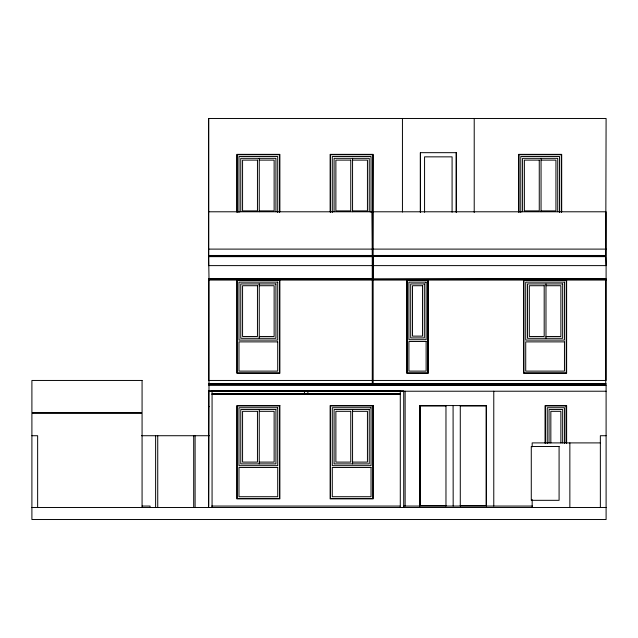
<?xml version="1.0" encoding="UTF-8"?>
<svg xmlns="http://www.w3.org/2000/svg" width="638" height="638" viewBox="0 0 638 638"><rect width="100%" height="100%" fill="white"/><g stroke="black" fill="none" stroke-linecap="round" stroke-linejoin="round"><path stroke-width="0.96" d="M208.65 506.062L208.65 391.222L606.1 391.222M605.741 256.285L606.1 118.477L208.65 118.477L208.65 265.615L606.1 265.615L605.741 256.285L372.831 256.285L372.831 279.149L606.1 278.79L606.1 256.643L372.831 256.285M372.369 279.611L372.369 384.044L372.369 279.611L209.009 279.611L208.65 380.455L606.1 380.455L605.741 279.149M209.009 255.822L372.369 255.822L372.01 211.784M372.369 255.822L372.369 211.784M605.741 255.822L372.831 255.822L372.823 154.731L330.492 154.731L330.492 212.47M372.831 279.611L372.831 384.044L372.831 279.611L606.1 279.611L605.741 384.044L372.831 384.044M372.831 255.822L373.19 154.364L330.125 154.364L330.125 211.936M402.442 212.047L402.442 118.477M405.13 506.062L405.13 391.222M407.116 372.911L407.116 280.337L427.915 280.337L427.915 372.911L407.116 372.911L407.116 280.337M419.756 405.577L419.756 506.062L419.756 405.577L486.507 405.577L486.507 506.062M420.386 152.673L420.386 212.326L420.386 152.673L456.274 152.673L456.274 212.326L456.274 152.673M427.915 372.911L427.915 280.337M474.217 212.494L474.217 118.477M545.458 405.943L545.458 442.772L545.458 405.943L566.257 405.943L566.257 442.772L566.257 405.943M208.65 507.497L209.009 384.762L606.1 385.121L606.1 519.523L31.9 519.523L31.9 413.328L142.075 413.328L142.075 507.497M372.01 256.643L208.65 256.643L209.009 279.149L372.369 279.149L372.369 256.285L209.009 256.285M372.831 279.149L606.1 278.79M259.251 160.114L274.133 160.114L274.133 210.891L259.251 210.891M352.559 160.114L367.44 160.114L367.44 210.891L352.559 210.891M541.056 160.114L555.937 160.114L555.937 210.891L541.056 210.891M208.65 211.784L606.1 211.784L606.1 255.463L373.19 255.463M208.65 249.107L606.1 249.107M372.01 255.463L208.65 255.463L208.65 118.477M208.65 278.79L372.01 278.79M372.01 279.97L208.65 279.97L209.009 384.762M373.19 279.97L606.1 279.97M259.251 285.72L274.133 285.72L274.133 336.497L259.251 336.497M545.984 285.72L560.874 285.72L560.874 336.497L545.984 336.497M208.65 383.685L372.01 383.685M373.19 383.685L606.1 383.685M209.009 384.044L372.369 384.044M208.65 385.121L606.1 385.121M208.65 390.863L403.718 390.863L403.718 507.497M212.071 391.214L400.289 391.214M212.071 393.774L400.289 393.774M212.071 394.101L400.289 394.101M212.071 394.451L400.289 394.451M445.97 405.975L420.163 405.975L420.163 505.663L445.97 505.663M460.285 405.975L486.092 405.975L486.092 505.663L460.285 505.663M208.65 406.653L209.16 406.653M259.251 411.327L274.133 411.327L274.133 462.103L259.251 462.103M352.559 411.327L367.44 411.327L367.44 462.103L352.559 462.103M31.9 435.722L37.642 435.722L37.642 507.497M141.556 435.722L209.344 435.722M606.1 435.722L600.358 435.722L600.358 507.497M600.358 442.9L532.172 442.9L532.172 446.879M142.075 506.062L150.058 506.062L150.058 507.497M211.633 506.062L399.898 506.062M403.886 506.062L532.387 506.062M31.9 507.497L606.1 507.497M605.741 384.044L605.741 384.762M605.382 279.149L605.382 279.611M605.382 384.044L605.382 384.762M569.854 442.9L569.854 507.497M566.624 279.97L566.624 373.278L523.559 373.278L523.559 279.97M566.624 443.298L566.624 405.577L545.091 405.577L545.091 443.298M564.463 443.482L564.463 407.738L547.252 407.738L547.252 443.482M562.668 442.916L562.668 409.532L549.047 409.532L549.047 442.916M561.687 211.936L561.687 154.364L518.622 154.364L518.622 211.936M561.32 212.47L561.32 154.731L518.989 154.731L518.989 212.47M560.874 442.955L560.874 411.327L550.841 411.327L550.841 442.955M559.526 212.51L559.526 156.525L520.783 156.525L520.783 212.51M557.732 211.696L557.732 158.32L522.578 158.32L522.578 211.696M545.984 283.926L545.984 338.292M541.056 158.32L541.056 211.696M532.172 499.546L532.172 507.497M493.772 391.222L493.772 506.062M460.285 405.577L460.285 506.062M453.084 405.577L453.171 506.062M452.087 212.271L452.087 156.852L424.565 156.852L424.565 212.271M445.97 405.577L445.97 506.062M428.281 279.97L428.281 373.278L406.749 373.278L406.749 279.97M400.289 390.863L400.289 507.497M373.19 256.643L373.19 278.79M372.369 256.285L372.369 279.149M371.029 212.51L371.029 156.525L332.286 156.525L332.286 212.51M369.235 211.696L369.235 158.32L334.081 158.32L334.081 211.696M352.559 158.32L352.559 211.696M352.559 409.532L352.559 463.898M307.867 390.863L307.867 394.451M304.446 390.863L304.446 394.451M279.883 211.936L279.883 154.364L236.818 154.364L236.818 211.936M279.883 279.97L279.883 373.278L236.818 373.278L236.818 279.97M279.516 212.47L279.516 154.731L237.184 154.731L237.184 212.47M277.721 212.51L277.721 156.525L238.979 156.525L238.979 212.51M275.927 211.696L275.927 158.32L240.773 158.32L240.773 211.696M259.251 158.32L259.251 211.696M259.251 283.926L259.251 338.292M259.251 409.532L259.251 463.898M212.071 390.863L212.071 507.497M209.368 255.463L209.368 256.643M209.368 279.149L209.368 279.611M209.368 384.044L209.368 384.762M209.009 279.149L209.009 279.611M195.1 435.722L195.1 507.497M193.697 435.722L193.697 507.497M157.738 435.722L157.738 507.497M155.624 435.722L155.624 507.497M141.357 412.611L141.357 413.328M32.618 412.611L32.618 413.328M257.457 160.114L242.568 160.114L242.568 210.891L257.457 210.891L257.457 160.114M350.764 160.114L335.875 160.114L335.875 210.891L350.764 210.891L350.764 160.114M539.262 160.114L524.372 160.114L524.372 210.891L539.262 210.891L539.262 160.114M279.516 280.337L237.184 280.337L237.184 372.911L279.516 372.911L279.516 280.337M566.257 280.337L523.926 280.337L523.926 372.911L566.257 372.911L566.257 280.337M277.721 282.132L238.979 282.132L238.979 340.086L277.721 340.086L277.721 282.132M426.12 282.132L408.91 282.132L408.91 339.719L426.12 339.719L426.12 282.132M564.463 282.132L525.72 282.132L525.72 340.086L564.463 340.086L564.463 282.132M275.927 283.926L240.773 283.926L240.773 338.292L275.927 338.292L275.927 283.926M424.326 283.926L410.705 283.926L410.705 337.925L424.326 337.925L424.326 283.926M562.668 283.926L527.514 283.926L527.514 338.292L562.668 338.292L562.668 283.926M257.457 285.72L242.568 285.72L242.568 336.497L257.457 336.497L257.457 285.72M422.531 285.72L412.499 285.72L412.499 336.13L422.531 336.13L422.531 285.72M544.19 285.72L529.309 285.72L529.309 336.497L544.19 336.497L544.19 285.72M426.12 341.513L408.91 341.513L408.91 371.117L426.12 371.117L426.12 341.513M277.721 341.88L238.979 341.88L238.979 371.117L277.721 371.117L277.721 341.88M564.463 341.88L525.72 341.88L525.72 371.117L564.463 371.117L564.463 341.88M142.075 380.455L31.9 380.455L31.9 412.611L142.075 412.611L142.075 380.455M279.883 405.577L236.818 405.577L236.818 498.884L279.883 498.884L279.883 405.577M373.19 405.577L330.125 405.577L330.125 498.884L373.19 498.884L373.19 405.577M279.516 405.943L237.184 405.943L237.184 498.517L279.516 498.517L279.516 405.943M372.823 405.943L330.492 405.943L330.492 498.517L372.823 498.517L372.823 405.943M277.721 407.738L238.979 407.738L238.979 465.692L277.721 465.692L277.721 407.738M371.029 407.738L332.286 407.738L332.286 465.692L371.029 465.692L371.029 407.738M275.927 409.532L240.773 409.532L240.773 463.898L275.927 463.898L275.927 409.532M369.235 409.532L334.081 409.532L334.081 463.898L369.235 463.898L369.235 409.532M257.457 411.327L242.568 411.327L242.568 462.103L257.457 462.103L257.457 411.327M350.764 411.327L335.875 411.327L335.875 462.103L350.764 462.103L350.764 411.327M559.087 446.488L531.279 446.488L531.279 500.32L559.087 500.32L559.087 446.488M277.721 467.487L238.979 467.487L238.979 496.723L277.721 496.723L277.721 467.487M371.029 467.487L332.286 467.487L332.286 496.723L371.029 496.723L371.029 467.487"/></g></svg>
